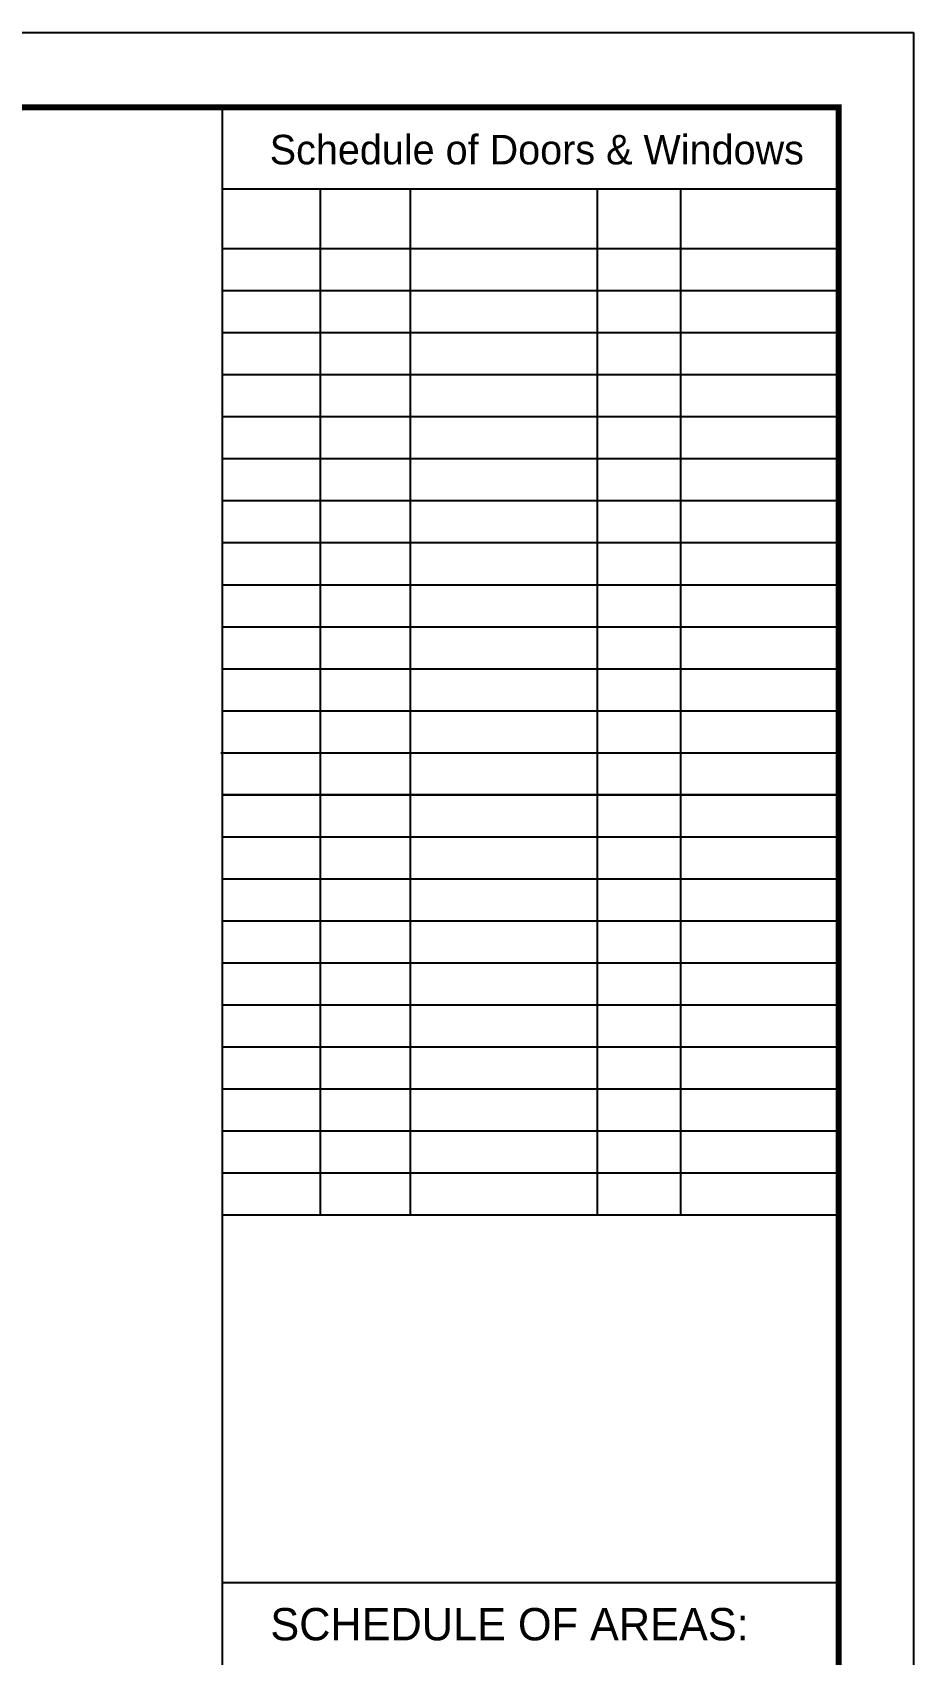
# Model space of a CAD drawing. Extents: x 10753 to 18704, y -5361 to 1140.
# Drawn here: x 12558.7 to 12704, y -3661.6 to -3394 of the extents above; entities that cross this region are included whole.
import ezdxf
from ezdxf.enums import TextEntityAlignment as Align

# ---------------------------------------------------------------- set-up
doc = ezdxf.new("R2010")
doc.units = 0
doc.header["$LTSCALE"] = 30
doc.header["$MEASUREMENT"] = 0
doc.layers.add('SEAL', color=1, linetype='CONTINUOUS')
doc.layers.add('WL', color=9, linetype='CONTINUOUS')
doc.styles.add('ROMAND', font='stylu.ttf', dxfattribs={"height": 2})
doc.styles.add('SEAL TEXT', font='stylu.ttf', dxfattribs={"height": 6})

msp = doc.modelspace()

# ---------------------------------------------------------------- linework, layer by layer
at = {"layer": 'SEAL', "color": 1}
for p, q in [((12589.95462, -3406.35215), (12589.95462, -3925.03251)), ((12691.62776, -3406.35215), (12589.95462, -3406.35215)), ((12691.62776, -3406.35215), (12589.95462, -3406.35215)), ((12589.95462, -3419.78845), (12691.62776, -3419.78845)), ((12606.12989, -3419.78845), (12606.12989, -3589.10223)), ((12620.93732, -3419.78845), (12620.93732, -3589.10223)), ((12651.80363, -3419.78845), (12651.80363, -3589.10223)), ((12665.51661, -3419.78845), (12665.51661, -3589.10223)), ((12589.95462, -3429.66026), (12691.62776, -3429.66026)), ((12589.95462, -3436.59252), (12691.62776, -3436.59252)), ((12589.95462, -3443.52478), (12691.62776, -3443.52478)), ((12589.95462, -3450.45704), (12691.62776, -3450.45704)), ((12589.95462, -3457.3893), (12691.62776, -3457.3893)), ((12589.95462, -3464.32156), (12691.62776, -3464.32156)), ((12589.95462, -3471.25382), (12691.62776, -3471.25382)), ((12589.95462, -3478.18607), (12691.62776, -3478.18607)), ((12589.95462, -3485.11833), (12691.62776, -3485.11833)), ((12589.95462, -3492.05059), (12691.62776, -3492.05059)), ((12589.95462, -3498.98285), (12691.62776, -3498.98285)), ((12589.95462, -3505.91511), (12691.62776, -3505.91511)), ((12589.74974, -3512.84737), (12691.42289, -3512.84737)), ((12589.74974, -3512.84737), (12668.18375, -3512.84737)), ((12589.74974, -3512.84737), (12691.42289, -3512.84737)), ((12589.95462, -3512.84737), (12691.62776, -3512.84737)), ((12589.95462, -3512.84737), (12691.62776, -3512.84737)), ((12691.62776, -3519.77963), (12589.95462, -3519.77963)), ((12589.95462, -3519.77963), (12691.62776, -3519.77963)), ((12589.95462, -3526.71189), (12691.62776, -3526.71189)), ((12589.95462, -3533.64415), (12691.62776, -3533.64415)), ((12589.95462, -3540.57641), (12691.62776, -3540.57641)), ((12589.95462, -3547.50867), (12691.62776, -3547.50867)), ((12589.95462, -3554.44093), (12691.62776, -3554.44093)), ((12589.95462, -3561.37319), (12691.62776, -3561.37319)), ((12589.95462, -3568.30545), (12691.62776, -3568.30545)), ((12589.95462, -3575.23771), (12691.62776, -3575.23771)), ((12589.95462, -3582.16997), (12691.62776, -3582.16997)), ((12589.95462, -3589.10223), (12691.62776, -3589.10223)), ((12691.62776, -3649.80118), (12589.95462, -3649.80118))]:
    msp.add_line(p, q, dxfattribs=at)
msp.add_lwpolyline([(12703.97729, -3394.00262), (12703.97729, -3937.38204), (11894.631, -3937.38204), (11894.631, -3394.00262)], close=True, dxfattribs=at)
at = {"layer": 'WL', "const_width": 1.02913}
msp.add_lwpolyline([(12691.62776, -3406.35215), (12691.62776, -3925.03251), (11906.98053, -3925.03251), (11906.98053, -3406.35215)], close=True, dxfattribs=at)

# ---------------------------------------------------------------- texts
at = {"layer": 'SEAL', "color": 1, "style": 'SEAL TEXT'}
msp.add_text('Schedule of Doors & Windows', height=4.8778941, dxfattribs=at).set_placement((12641.84597, -3415.77481), align=Align.CENTER)
at = {"layer": 'SEAL', "color": 1, "style": 'ROMAND'}
msp.add_text('SCHEDULE OF AREAS:', height=5.3344854, dxfattribs=at).set_placement((12597.90337, -3659.2976))

doc.saveas('drawing.dxf')
